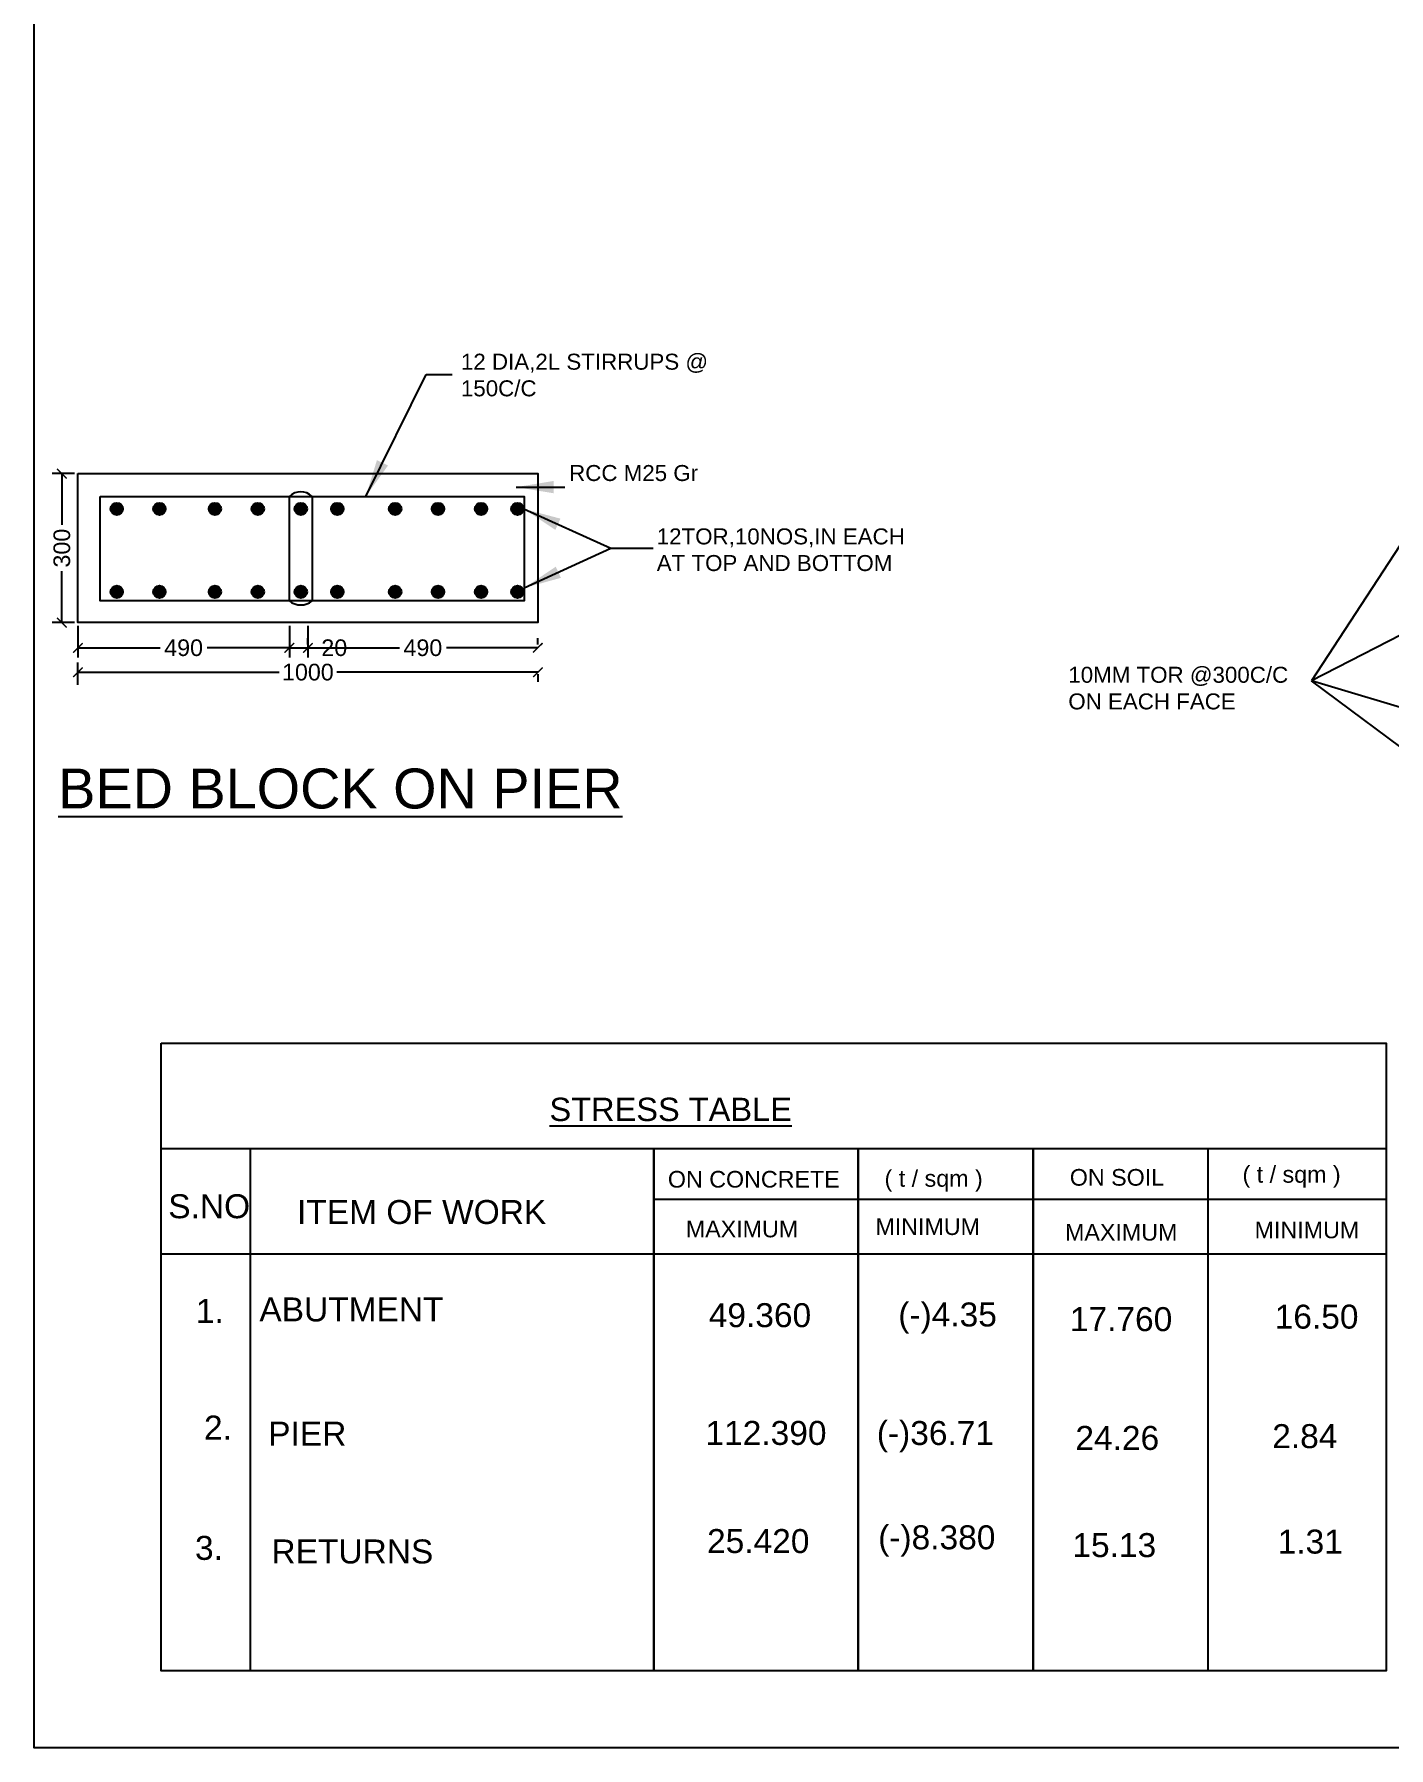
# Model space of a CAD drawing. Header units: inches. Extents: x 0 to 11487, y 0 to 10656.
# Drawn here: x 596.21 to 621.64, y 393.09 to 425.26 of the extents above; entities that cross this region are included whole.
import ezdxf

# ---------------------------------------------------------------- set-up
doc = ezdxf.new("R2010")
doc.units = ezdxf.units.IN
doc.header["$MEASUREMENT"] = 0
for name, color, linetype in [('DIMENSION', 255, 'Continuous'), ('DRAWING', 7, 'Continuous'), ('HATCH', 7, 'Continuous'), ('TEXT', 255, 'Continuous')]:
    doc.layers.add(name, color=color, linetype=linetype)
doc.styles.get("Standard").update_dxf_attribs({"font": 'arial.ttf'})
doc.styles.add('TIMES NEW ROMAN', font='times.ttf')
doc.dimstyles.new('dig', dxfattribs={"dimtxt": 0.3125, "dimasz": 0.18, "dimexe": 0.18, "dimexo": 0.0625, "dimgap": 0.09, "dimtad": 0, "dimtih": 1, "dimtoh": 1, "dimdec": 4, "dimzin": 0, "dimdsep": 46, "dimtxsty": 'Standard', "dimblk": 'ARCHTICK', "dimcen": 0.09, "dimadec": 0, "dimazin": 0, "dimtfac": 1, "dimtdec": 4, "dimtofl": 0, "dimtmove": 0, "dimatfit": 3, "dimldrblk": 'ARCHTICK', "dimfxl": 1, "dimtolj": 1, "dimtzin": 0, "dimarcsym": 0})
doc.dimstyles.new('ISO-25', dxfattribs={"dimtxt": 0.636364, "dimasz": 0.703125, "dimexe": 1.25, "dimexo": 0.625, "dimtad": 0, "dimtih": 1, "dimtoh": 1, "dimlfac": 100, "dimtxsty": 'TIMES NEW ROMAN', "dimcen": 2.5, "dimadec": 0, "dimazin": 0, "dimtfac": 1, "dimtmove": 0, "dimatfit": 3, "dimfxl": 1, "dimarcsym": 0})

# ---------------------------------------------------------------- blocks, each defined once
blk = doc.blocks.new('_ArchTick')
at = {"color": 0, "linetype": 'ByBlock', "const_width": 0.15}
blk.add_lwpolyline([(-0.5, -0.5), (0.5, 0.5)], dxfattribs=at)
blk = doc.blocks.new('*D92')
at = {"layer": 'Defpoints', "color": 0, "ltscale": 0.02, "transparency": 16777216}
for p in [(597.029, 417.011), (596.729, 414.213), (597.029, 414.213)]:
    blk.add_point(p, dxfattribs=at)
at = {"layer": 'DIMENSION', "color": 0, "lineweight": -2, "ltscale": 0.02, "transparency": 16777216}
for p, q in [((596.966, 417.011), (596.549, 417.011)), ((596.729, 417.011), (596.729, 416.047)), ((596.729, 414.213), (596.729, 415.177)), ((596.966, 414.213), (596.549, 414.213))]:
    blk.add_line(p, q, dxfattribs=at)
at = {"layer": 'DIMENSION', "color": 0, "lineweight": -2, "ltscale": 0.02, "transparency": 16777216, "xscale": 0.18, "yscale": 0.18, "zscale": 0.18}
for p, rotation in [((596.729, 417.011), 90), ((596.729, 414.213), 270)]:
    blk.add_blockref('_ArchTick', p, dxfattribs=dict(at, rotation=rotation))
at = {"layer": 'DIMENSION', "color": 0, "ltscale": 0.02, "transparency": 16777216, "insert": (596.729, 415.612), "char_height": 0.3125, "attachment_point": 5, "rotation": 90}
blk.add_mtext('\\A1;300', dxfattribs=at)
blk = doc.blocks.new('*D93')
at = {"layer": 'Defpoints', "color": 0, "ltscale": 0.02, "transparency": 16777216}
for p in [(597.029, 414.213), (600.999, 414.213), (600.999, 413.74)]:
    blk.add_point(p, dxfattribs=at)
at = {"layer": 'DIMENSION', "color": 0, "lineweight": -2, "ltscale": 0.02, "transparency": 16777216}
for p, q in [((597.029, 414.15), (597.029, 413.56)), ((600.999, 414.15), (600.999, 413.56)), ((597.029, 413.74), (598.573, 413.74)), ((600.999, 413.74), (599.455, 413.74))]:
    blk.add_line(p, q, dxfattribs=at)
at = {"layer": 'DIMENSION', "color": 0, "lineweight": -2, "ltscale": 0.02, "transparency": 16777216, "xscale": 0.18, "yscale": 0.18, "zscale": 0.18, "rotation": 180}
blk.add_blockref('_ArchTick', (597.029, 413.74), dxfattribs=at)
at = {"layer": 'DIMENSION', "color": 0, "lineweight": -2, "ltscale": 0.02, "transparency": 16777216, "xscale": 0.18, "yscale": 0.18, "zscale": 0.18}
blk.add_blockref('_ArchTick', (600.999, 413.74), dxfattribs=at)
at = {"layer": 'DIMENSION', "color": 0, "ltscale": 0.02, "transparency": 16777216, "insert": (599.014, 413.74), "char_height": 0.3125, "attachment_point": 5}
blk.add_mtext('\\A1;490', dxfattribs=at)
blk = doc.blocks.new('*D94')
at = {"layer": 'Defpoints', "color": 0, "ltscale": 0.02, "transparency": 16777216}
for p in [(600.999, 414.213), (601.347, 414.213), (601.347, 413.74)]:
    blk.add_point(p, dxfattribs=at)
at = {"layer": 'DIMENSION', "color": 0, "lineweight": -2, "ltscale": 0.02, "transparency": 16777216}
for p, q in [((600.999, 414.15), (600.999, 413.56)), ((601.347, 414.15), (601.347, 413.56)), ((600.999, 413.74), (601.347, 413.74)), ((601.347, 413.74), (601.527, 413.74))]:
    blk.add_line(p, q, dxfattribs=at)
at = {"layer": 'DIMENSION', "color": 0, "lineweight": -2, "ltscale": 0.02, "transparency": 16777216, "xscale": 0.18, "yscale": 0.18, "zscale": 0.18, "rotation": 180}
blk.add_blockref('_ArchTick', (600.999, 413.74), dxfattribs=at)
at = {"layer": 'DIMENSION', "color": 0, "lineweight": -2, "ltscale": 0.02, "transparency": 16777216, "xscale": 0.18, "yscale": 0.18, "zscale": 0.18}
blk.add_blockref('_ArchTick', (601.347, 413.74), dxfattribs=at)
at = {"layer": 'DIMENSION', "color": 0, "ltscale": 0.02, "transparency": 16777216, "insert": (601.843, 413.74), "char_height": 0.3125, "attachment_point": 5}
blk.add_mtext('\\A1;20', dxfattribs=at)
blk = doc.blocks.new('*D95')
at = {"layer": 'Defpoints', "color": 0, "ltscale": 0.02, "transparency": 16777216}
for p in [(601.347, 413.74), (605.664, 413.74), (605.664, 413.74)]:
    blk.add_point(p, dxfattribs=at)
at = {"layer": 'DIMENSION', "color": 0, "lineweight": -2, "ltscale": 0.02, "transparency": 16777216}
for p, q in [((601.347, 413.802), (601.347, 413.92)), ((605.664, 413.802), (605.664, 413.92)), ((601.347, 413.74), (603.065, 413.74)), ((605.664, 413.74), (603.947, 413.74))]:
    blk.add_line(p, q, dxfattribs=at)
at = {"layer": 'DIMENSION', "color": 0, "lineweight": -2, "ltscale": 0.02, "transparency": 16777216, "xscale": 0.18, "yscale": 0.18, "zscale": 0.18, "rotation": 180}
blk.add_blockref('_ArchTick', (601.347, 413.74), dxfattribs=at)
at = {"layer": 'DIMENSION', "color": 0, "lineweight": -2, "ltscale": 0.02, "transparency": 16777216, "xscale": 0.18, "yscale": 0.18, "zscale": 0.18}
blk.add_blockref('_ArchTick', (605.664, 413.74), dxfattribs=at)
at = {"layer": 'DIMENSION', "color": 0, "ltscale": 0.02, "transparency": 16777216, "insert": (603.506, 413.74), "char_height": 0.3125, "attachment_point": 5}
blk.add_mtext('\\A1;490', dxfattribs=at)
blk = doc.blocks.new('*D96')
at = {"layer": 'Defpoints', "color": 0, "ltscale": 0.02, "transparency": 16777216}
for p in [(605.664, 413.309), (605.664, 413.282), (597.029, 412.984)]:
    blk.add_point(p, dxfattribs=at)
at = {"layer": 'DIMENSION', "color": 0, "lineweight": -2, "ltscale": 0.02, "transparency": 16777216}
for p, q in [((597.029, 413.047), (597.029, 413.462)), ((597.029, 413.282), (600.805, 413.282)), ((605.664, 413.282), (601.888, 413.282)), ((605.664, 413.246), (605.664, 413.102))]:
    blk.add_line(p, q, dxfattribs=at)
at = {"layer": 'DIMENSION', "color": 0, "lineweight": -2, "ltscale": 0.02, "transparency": 16777216, "xscale": 0.18, "yscale": 0.18, "zscale": 0.18, "rotation": 180}
blk.add_blockref('_ArchTick', (597.029, 413.282), dxfattribs=at)
at = {"layer": 'DIMENSION', "color": 0, "lineweight": -2, "ltscale": 0.02, "transparency": 16777216, "xscale": 0.18, "yscale": 0.18, "zscale": 0.18}
blk.add_blockref('_ArchTick', (605.664, 413.282), dxfattribs=at)
at = {"layer": 'DIMENSION', "color": 0, "ltscale": 0.02, "transparency": 16777216, "insert": (601.347, 413.282), "char_height": 0.3125, "attachment_point": 5}
blk.add_mtext('\\A1;1000', dxfattribs=at)

msp = doc.modelspace()

# ---------------------------------------------------------------- hatches: boundary and pattern name
at = {"layer": 'HATCH'}
for points in [[(597.64244, 416.34853, 1), (597.87589, 416.34853, 1)], [(598.44368, 416.34853, 1), (598.67712, 416.34853, 1)], [(599.48543, 416.34853, 1), (599.71887, 416.34853, 1)], [(600.29057, 416.34853, 1), (600.52402, 416.34853, 1)], [(601.09829, 416.34853, 1), (601.33174, 416.34853, 1)], [(601.7828, 416.34853, 1), (602.01625, 416.34853, 1)], [(602.86875, 416.34853, 1), (603.1022, 416.34853, 1)], [(603.67389, 416.34853, 1), (603.90734, 416.34853, 1)], [(604.48162, 416.34853, 1), (604.71506, 416.34853, 1)], [(605.16613, 416.34853, 1), (605.39957, 416.34853, 1)], [(597.64244, 414.79132, 1), (597.87589, 414.79132, 1)], [(598.44368, 414.79132, 1), (598.67712, 414.79132, 1)], [(599.48543, 414.79132, 1), (599.71887, 414.79132, 1)], [(600.29057, 414.79132, 1), (600.52402, 414.79132, 1)], [(601.09829, 414.79132, 1), (601.33174, 414.79132, 1)], [(601.7828, 414.79132, 1), (602.01625, 414.79132, 1)], [(602.86875, 414.79132, 1), (603.1022, 414.79132, 1)], [(603.67389, 414.79132, 1), (603.90734, 414.79132, 1)], [(604.48162, 414.79132, 1), (604.71506, 414.79132, 1)], [(605.16613, 414.79132, 1), (605.39957, 414.79132, 1)]]:
    msp.add_hatch(color=256, dxfattribs=at).paths.add_polyline_path(points)
h = msp.add_hatch(dxfattribs=at)
h.set_pattern_fill('AR-CONC', color=256, scale=1e-05, angle=90)
h.set_pattern_definition([(140, (985.34638426, 4.401089167), (6.275213498e-06, 7.172601826e-05), [7.5e-06, -8.25e-05]), (85, (985.34638426, 4.40108917), (-7.521921337e-05, -1.3875133361e-05), [6e-06, -6.6e-05]), (190.45144446, (985.34638478, 4.401095144), (-6.8943999097e-05, 5.7850884673e-05), [6.3740192e-06, -7.01142112e-05]), (136.1842, (985.34636426, 4.40108917), (1.6551928079e-05, 0.000106724133067), [1.125e-05, -0.00012375]), (186.63563549, (985.34636564, 4.40109806), (-9.7411860077e-05, 9.3466194567e-05), [9.5610342e-06, -0.000105171376]), (81.18416399, (985.34636426, 4.40108917), (-9.7411860027e-05, 9.3466194505e-05), [9e-06, -9.90000001e-05]), (111, (985.34636926, 4.401099167), (4.02618890665e-05, 5.9690705212e-05), [7.5e-06, -8.25e-05]), (56, (985.34636926, 4.40109917), (-7.2515004505e-05, 2.4331533192e-05), [6e-06, -6.6e-05]), (161.45144474, (985.34637261, 4.40110414), (-3.2253115281e-05, 8.4022237673e-05), [6.374019e-06, -7.01142112e-05]), (127.5, (985.346384258, 4.401089167), (-3.32893853831e-05, 1.2159855317e-06), [0, -6.52e-05, 0, -6.7e-05, 0, -6.625e-05]), (97.5, (985.34638426, 4.401089167), (-3.94411711882e-05, 2.63069537442e-05), [0, -3.82e-05, 0, -6.37e-05, 0, -2.525e-05]), (57.5, (985.346384258, 4.401066867), (2.2554871734e-06, 5.33822436172e-05), [0, -2.5e-05, 0, -7.8e-05, 0, -0.0001035]), (47.5, (985.34638426, 4.401056867), (-1.00104982332e-05, 5.83186169342e-05), [0, -3.25e-05, 0, -5.18e-05, 0, -7.35e-05])])
h.paths.add_polyline_path([(597.645, 416.37283), (597.645, 416.32423, 0.18293728), (597.68971, 416.25472), (597.87047, 416.38368, 0.32720785), (597.75917, 416.46525, 0.35403658)])
h.paths.add_polyline_path([(597.68971, 416.25472, 0.16069185), (597.75917, 416.2318, 0.50692297), (597.87047, 416.38368)])
h = msp.add_hatch(dxfattribs=at)
h.set_pattern_fill('AR-CONC', color=256, scale=1e-05, angle=90)
h.set_pattern_definition([(140, (987.18936963, 4.401089167), (6.275213498e-06, 7.172601826e-05), [7.5e-06, -8.25e-05]), (85, (987.18936963, 4.40108917), (-7.521921337e-05, -1.3875133361e-05), [6e-06, -6.6e-05]), (190.45144446, (987.18937015, 4.401095144), (-6.8943999097e-05, 5.7850884673e-05), [6.3740192e-06, -7.01142112e-05]), (136.1842, (987.18934963, 4.40108917), (1.6551928079e-05, 0.000106724133067), [1.125e-05, -0.00012375]), (186.63563549, (987.18935101, 4.40109806), (-9.7411860077e-05, 9.3466194567e-05), [9.5610342e-06, -0.000105171376]), (81.18416399, (987.18934963, 4.40108917), (-9.7411860027e-05, 9.3466194505e-05), [9e-06, -9.90000001e-05]), (111, (987.18935463, 4.401099167), (4.02618890665e-05, 5.9690705212e-05), [7.5e-06, -8.25e-05]), (56, (987.18935463, 4.40109917), (-7.2515004505e-05, 2.4331533192e-05), [6e-06, -6.6e-05]), (161.45144474, (987.18935798, 4.40110414), (-3.2253115281e-05, 8.4022237673e-05), [6.374019e-06, -7.01142112e-05]), (127.5, (987.189369628, 4.401089167), (-3.32893853831e-05, 1.2159855317e-06), [0, -6.52e-05, 0, -6.7e-05, 0, -6.625e-05]), (97.5, (987.189369628, 4.401089167), (-3.94411711882e-05, 2.63069537442e-05), [0, -3.82e-05, 0, -6.37e-05, 0, -2.525e-05]), (57.5, (987.189369628, 4.401066867), (2.2554871734e-06, 5.33822436172e-05), [0, -2.5e-05, 0, -7.8e-05, 0, -0.0001035]), (47.5, (987.18936963, 4.401056867), (-1.00104982332e-05, 5.83186169342e-05), [0, -3.25e-05, 0, -5.18e-05, 0, -7.35e-05])])
h.paths.add_polyline_path([(599.48799, 416.37283), (599.48799, 416.32423, 0.18293728), (599.5327, 416.25472), (599.71346, 416.38368, 0.32720785), (599.60215, 416.46525, 0.35403658)])
h.paths.add_polyline_path([(599.5327, 416.25472, 0.16069185), (599.60215, 416.2318, 0.50692297), (599.71346, 416.38368)])
h = msp.add_hatch(dxfattribs=at)
h.set_pattern_fill('AR-CONC', color=256, scale=1e-05, angle=90)
h.set_pattern_definition([(140, (987.994509985, 4.401089167), (6.275213498e-06, 7.172601826e-05), [7.5e-06, -8.25e-05]), (85, (987.994509985, 4.40108917), (-7.521921337e-05, -1.3875133361e-05), [6e-06, -6.6e-05]), (190.45144446, (987.99451051, 4.401095144), (-6.8943999097e-05, 5.7850884673e-05), [6.3740192e-06, -7.01142112e-05]), (136.1842, (987.994489985, 4.40108917), (1.6551928079e-05, 0.000106724133067), [1.125e-05, -0.00012375]), (186.63563549, (987.99449136, 4.40109806), (-9.7411860077e-05, 9.3466194567e-05), [9.5610342e-06, -0.000105171376]), (81.18416399, (987.99448999, 4.40108917), (-9.7411860027e-05, 9.3466194505e-05), [9e-06, -9.90000001e-05]), (111, (987.994494985, 4.401099167), (4.02618890665e-05, 5.9690705212e-05), [7.5e-06, -8.25e-05]), (56, (987.994494985, 4.40109917), (-7.2515004505e-05, 2.4331533192e-05), [6e-06, -6.6e-05]), (161.45144474, (987.99449834, 4.40110414), (-3.2253115281e-05, 8.4022237673e-05), [6.374019e-06, -7.01142112e-05]), (127.5, (987.994509985, 4.401089167), (-3.32893853831e-05, 1.2159855317e-06), [0, -6.52e-05, 0, -6.7e-05, 0, -6.625e-05]), (97.5, (987.994509985, 4.401089167), (-3.94411711882e-05, 2.63069537442e-05), [0, -3.82e-05, 0, -6.37e-05, 0, -2.525e-05]), (57.5, (987.994509985, 4.401066867), (2.2554871734e-06, 5.33822436172e-05), [0, -2.5e-05, 0, -7.8e-05, 0, -0.0001035]), (47.5, (987.994509985, 4.401056867), (-1.00104982332e-05, 5.83186169342e-05), [0, -3.25e-05, 0, -5.18e-05, 0, -7.35e-05])])
h.paths.add_polyline_path([(600.29313, 416.37283), (600.29313, 416.32423, 0.18293728), (600.33784, 416.25472), (600.5186, 416.38368, 0.32720785), (600.40729, 416.46525, 0.35403658)])
h.paths.add_polyline_path([(600.33784, 416.25472, 0.16069185), (600.40729, 416.2318, 0.50692297), (600.5186, 416.38368)])
h = msp.add_hatch(dxfattribs=at)
h.set_pattern_fill('AR-CONC', color=256, scale=1e-05, angle=90)
h.set_pattern_definition([(140, (988.802231683, 4.401089167), (6.275213498e-06, 7.172601826e-05), [7.5e-06, -8.25e-05]), (85, (988.80223168, 4.40108917), (-7.521921337e-05, -1.3875133361e-05), [6e-06, -6.6e-05]), (190.45144446, (988.802232206, 4.401095144), (-6.8943999097e-05, 5.7850884673e-05), [6.3740192e-06, -7.01142112e-05]), (136.1842, (988.80221168, 4.40108917), (1.6551928079e-05, 0.000106724133067), [1.125e-05, -0.00012375]), (186.63563549, (988.80221306, 4.40109806), (-9.7411860077e-05, 9.3466194567e-05), [9.5610342e-06, -0.000105171376]), (81.18416399, (988.80221168, 4.40108917), (-9.7411860027e-05, 9.3466194505e-05), [9e-06, -9.90000001e-05]), (111, (988.802216683, 4.401099167), (4.02618890665e-05, 5.9690705212e-05), [7.5e-06, -8.25e-05]), (56, (988.80221668, 4.40109917), (-7.2515004505e-05, 2.4331533192e-05), [6e-06, -6.6e-05]), (161.45144474, (988.80222004, 4.40110414), (-3.2253115281e-05, 8.4022237673e-05), [6.374019e-06, -7.01142112e-05]), (127.5, (988.802231683, 4.401089167), (-3.32893853831e-05, 1.2159855317e-06), [0, -6.52e-05, 0, -6.7e-05, 0, -6.625e-05]), (97.5, (988.802231683, 4.401089167), (-3.94411711882e-05, 2.63069537442e-05), [0, -3.82e-05, 0, -6.37e-05, 0, -2.525e-05]), (57.5, (988.802231683, 4.401066867), (2.2554871734e-06, 5.33822436172e-05), [0, -2.5e-05, 0, -7.8e-05, 0, -0.0001035]), (47.5, (988.802231683, 4.401056867), (-1.00104982332e-05, 5.83186169342e-05), [0, -3.25e-05, 0, -5.18e-05, 0, -7.35e-05])])
h.paths.add_polyline_path([(601.10085, 416.37283), (601.10085, 416.32423, 0.18293728), (601.14556, 416.25472), (601.32632, 416.38368, 0.32720785), (601.21501, 416.46525, 0.35403658)])
h.paths.add_polyline_path([(601.14556, 416.25472, 0.16069185), (601.21501, 416.2318, 0.50692297), (601.32632, 416.38368)])
h = msp.add_hatch(dxfattribs=at)
h.set_pattern_fill('AR-CONC', color=256, scale=1e-05, angle=90)
h.set_pattern_definition([(140, (990.57269398, 4.401089167), (6.275213498e-06, 7.172601826e-05), [7.5e-06, -8.25e-05]), (85, (990.57269398, 4.40108917), (-7.521921337e-05, -1.3875133361e-05), [6e-06, -6.6e-05]), (190.45144446, (990.572694505, 4.401095144), (-6.8943999097e-05, 5.7850884673e-05), [6.3740192e-06, -7.01142112e-05]), (136.1842, (990.57267398, 4.40108917), (1.6551928079e-05, 0.000106724133067), [1.125e-05, -0.00012375]), (186.63563549, (990.57267536, 4.40109806), (-9.7411860077e-05, 9.3466194567e-05), [9.5610342e-06, -0.000105171376]), (81.18416399, (990.57267398, 4.40108917), (-9.7411860027e-05, 9.3466194505e-05), [9e-06, -9.90000001e-05]), (111, (990.57267898, 4.401099167), (4.02618890665e-05, 5.9690705212e-05), [7.5e-06, -8.25e-05]), (56, (990.57267898, 4.40109917), (-7.2515004505e-05, 2.4331533192e-05), [6e-06, -6.6e-05]), (161.45144474, (990.57268234, 4.40110414), (-3.2253115281e-05, 8.4022237673e-05), [6.374019e-06, -7.01142112e-05]), (127.5, (990.572693982, 4.401089167), (-3.32893853831e-05, 1.2159855317e-06), [0, -6.52e-05, 0, -6.7e-05, 0, -6.625e-05]), (97.5, (990.572693982, 4.401089167), (-3.94411711882e-05, 2.63069537442e-05), [0, -3.82e-05, 0, -6.37e-05, 0, -2.525e-05]), (57.5, (990.572693982, 4.401066867), (2.2554871734e-06, 5.33822436172e-05), [0, -2.5e-05, 0, -7.8e-05, 0, -0.0001035]), (47.5, (990.57269398, 4.401056867), (-1.00104982332e-05, 5.83186169342e-05), [0, -3.25e-05, 0, -5.18e-05, 0, -7.35e-05])])
h.paths.add_polyline_path([(602.87131, 416.37283), (602.87131, 416.32423, 0.18293728), (602.91602, 416.25472), (603.09678, 416.38368, 0.32720785), (602.98548, 416.46525, 0.35403658)])
h.paths.add_polyline_path([(602.91602, 416.25472, 0.16069185), (602.98548, 416.2318, 0.50692297), (603.09678, 416.38368)])
h = msp.add_hatch(dxfattribs=at)
h.set_pattern_fill('AR-CONC', color=256, scale=1e-05, angle=90)
h.set_pattern_definition([(140, (991.37783434, 4.401089167), (6.275213498e-06, 7.172601826e-05), [7.5e-06, -8.25e-05]), (85, (991.37783434, 4.40108917), (-7.521921337e-05, -1.3875133361e-05), [6e-06, -6.6e-05]), (190.45144446, (991.37783486, 4.401095144), (-6.8943999097e-05, 5.7850884673e-05), [6.3740192e-06, -7.01142112e-05]), (136.1842, (991.37781434, 4.40108917), (1.6551928079e-05, 0.000106724133067), [1.125e-05, -0.00012375]), (186.63563549, (991.37781572, 4.40109806), (-9.7411860077e-05, 9.3466194567e-05), [9.5610342e-06, -0.000105171376]), (81.18416399, (991.37781434, 4.40108917), (-9.7411860027e-05, 9.3466194505e-05), [9e-06, -9.90000001e-05]), (111, (991.37781934, 4.401099167), (4.02618890665e-05, 5.9690705212e-05), [7.5e-06, -8.25e-05]), (56, (991.37781934, 4.40109917), (-7.2515004505e-05, 2.4331533192e-05), [6e-06, -6.6e-05]), (161.45144474, (991.377822694, 4.40110414), (-3.2253115281e-05, 8.4022237673e-05), [6.374019e-06, -7.01142112e-05]), (127.5, (991.37783434, 4.401089167), (-3.32893853831e-05, 1.2159855317e-06), [0, -6.52e-05, 0, -6.7e-05, 0, -6.625e-05]), (97.5, (991.37783434, 4.401089167), (-3.94411711882e-05, 2.63069537442e-05), [0, -3.82e-05, 0, -6.37e-05, 0, -2.525e-05]), (57.5, (991.37783434, 4.401066867), (2.2554871734e-06, 5.33822436172e-05), [0, -2.5e-05, 0, -7.8e-05, 0, -0.0001035]), (47.5, (991.37783434, 4.401056867), (-1.00104982332e-05, 5.83186169342e-05), [0, -3.25e-05, 0, -5.18e-05, 0, -7.35e-05])])
h.paths.add_polyline_path([(603.67645, 416.37283), (603.67645, 416.32423, 0.18293728), (603.72116, 416.25472), (603.90192, 416.38368, 0.32720785), (603.79062, 416.46525, 0.35403658)])
h.paths.add_polyline_path([(603.72116, 416.25472, 0.16069185), (603.79062, 416.2318, 0.50692297), (603.90192, 416.38368)])
h = msp.add_hatch(dxfattribs=at)
h.set_pattern_fill('AR-CONC', color=256, scale=1e-05, angle=90)
h.set_pattern_definition([(140, (992.18555604, 4.401089167), (6.275213498e-06, 7.172601826e-05), [7.5e-06, -8.25e-05]), (85, (992.18555604, 4.40108917), (-7.521921337e-05, -1.3875133361e-05), [6e-06, -6.6e-05]), (190.45144446, (992.18555656, 4.401095144), (-6.8943999097e-05, 5.7850884673e-05), [6.3740192e-06, -7.01142112e-05]), (136.1842, (992.18553604, 4.40108917), (1.6551928079e-05, 0.000106724133067), [1.125e-05, -0.00012375]), (186.63563549, (992.18553742, 4.40109806), (-9.7411860077e-05, 9.3466194567e-05), [9.5610342e-06, -0.000105171376]), (81.18416399, (992.18553604, 4.40108917), (-9.7411860027e-05, 9.3466194505e-05), [9e-06, -9.90000001e-05]), (111, (992.18554104, 4.401099167), (4.02618890665e-05, 5.9690705212e-05), [7.5e-06, -8.25e-05]), (56, (992.18554104, 4.40109917), (-7.2515004505e-05, 2.4331533192e-05), [6e-06, -6.6e-05]), (161.45144474, (992.18554439, 4.40110414), (-3.2253115281e-05, 8.4022237673e-05), [6.374019e-06, -7.01142112e-05]), (127.5, (992.185556037, 4.401089167), (-3.32893853831e-05, 1.2159855317e-06), [0, -6.52e-05, 0, -6.7e-05, 0, -6.625e-05]), (97.5, (992.185556037, 4.401089167), (-3.94411711882e-05, 2.63069537442e-05), [0, -3.82e-05, 0, -6.37e-05, 0, -2.525e-05]), (57.5, (992.185556037, 4.401066867), (2.2554871734e-06, 5.33822436172e-05), [0, -2.5e-05, 0, -7.8e-05, 0, -0.0001035]), (47.5, (992.185556037, 4.401056867), (-1.00104982332e-05, 5.83186169342e-05), [0, -3.25e-05, 0, -5.18e-05, 0, -7.35e-05])])
h.paths.add_polyline_path([(604.48417, 416.37283), (604.48417, 416.32423, 0.18293728), (604.52888, 416.25472), (604.70964, 416.38368, 0.32720785), (604.59834, 416.46525, 0.35403658)])
h.paths.add_polyline_path([(604.52888, 416.25472, 0.16069185), (604.59834, 416.2318, 0.50692297), (604.70964, 416.38368)])
h = msp.add_hatch(dxfattribs=at)
h.set_pattern_fill('AR-CONC', color=256, scale=1e-05, angle=90)
h.set_pattern_definition([(140, (985.34638426, 2.843882635), (6.275213498e-06, 7.172601826e-05), [7.5e-06, -8.25e-05]), (85, (985.34638426, 2.843882635), (-7.521921337e-05, -1.3875133361e-05), [6e-06, -6.6e-05]), (190.45144446, (985.34638478, 2.84388861), (-6.8943999097e-05, 5.7850884673e-05), [6.3740192e-06, -7.01142112e-05]), (136.1842, (985.34636426, 2.843882635), (1.6551928079e-05, 0.000106724133067), [1.125e-05, -0.00012375]), (186.63563549, (985.34636564, 2.84389153), (-9.7411860077e-05, 9.3466194567e-05), [9.5610342e-06, -0.000105171376]), (81.18416399, (985.34636426, 2.84388264), (-9.7411860027e-05, 9.3466194505e-05), [9e-06, -9.90000001e-05]), (111, (985.34636926, 2.843892635), (4.02618890665e-05, 5.9690705212e-05), [7.5e-06, -8.25e-05]), (56, (985.34636926, 2.843892635), (-7.2515004505e-05, 2.4331533192e-05), [6e-06, -6.6e-05]), (161.45144474, (985.34637261, 2.84389761), (-3.2253115281e-05, 8.4022237673e-05), [6.374019e-06, -7.01142112e-05]), (127.5, (985.346384258, 2.843882635), (-3.32893853831e-05, 1.2159855317e-06), [0, -6.52e-05, 0, -6.7e-05, 0, -6.625e-05]), (97.5, (985.34638426, 2.843882635), (-3.94411711882e-05, 2.63069537442e-05), [0, -3.82e-05, 0, -6.37e-05, 0, -2.525e-05]), (57.5, (985.346384258, 2.843860335), (2.2554871734e-06, 5.33822436172e-05), [0, -2.5e-05, 0, -7.8e-05, 0, -0.0001035]), (47.5, (985.34638426, 2.843850335), (-1.00104982332e-05, 5.83186169342e-05), [0, -3.25e-05, 0, -5.18e-05, 0, -7.35e-05])])
h.paths.add_polyline_path([(597.645, 414.81562), (597.645, 414.76702, 0.18293728), (597.68971, 414.69751), (597.87047, 414.82647, 0.32720785), (597.75917, 414.90804, 0.35403658)])
h.paths.add_polyline_path([(597.68971, 414.69751, 0.16069185), (597.75917, 414.6746, 0.50692297), (597.87047, 414.82647)])
h = msp.add_hatch(dxfattribs=at)
h.set_pattern_fill('AR-CONC', color=256, scale=1e-05, angle=90)
h.set_pattern_definition([(140, (987.18936963, 2.843882635), (6.275213498e-06, 7.172601826e-05), [7.5e-06, -8.25e-05]), (85, (987.18936963, 2.843882635), (-7.521921337e-05, -1.3875133361e-05), [6e-06, -6.6e-05]), (190.45144446, (987.18937015, 2.84388861), (-6.8943999097e-05, 5.7850884673e-05), [6.3740192e-06, -7.01142112e-05]), (136.1842, (987.18934963, 2.843882635), (1.6551928079e-05, 0.000106724133067), [1.125e-05, -0.00012375]), (186.63563549, (987.18935101, 2.84389153), (-9.7411860077e-05, 9.3466194567e-05), [9.5610342e-06, -0.000105171376]), (81.18416399, (987.18934963, 2.84388264), (-9.7411860027e-05, 9.3466194505e-05), [9e-06, -9.90000001e-05]), (111, (987.18935463, 2.843892635), (4.02618890665e-05, 5.9690705212e-05), [7.5e-06, -8.25e-05]), (56, (987.18935463, 2.843892635), (-7.2515004505e-05, 2.4331533192e-05), [6e-06, -6.6e-05]), (161.45144474, (987.18935798, 2.84389761), (-3.2253115281e-05, 8.4022237673e-05), [6.374019e-06, -7.01142112e-05]), (127.5, (987.189369628, 2.843882635), (-3.32893853831e-05, 1.2159855317e-06), [0, -6.52e-05, 0, -6.7e-05, 0, -6.625e-05]), (97.5, (987.189369628, 2.843882635), (-3.94411711882e-05, 2.63069537442e-05), [0, -3.82e-05, 0, -6.37e-05, 0, -2.525e-05]), (57.5, (987.189369628, 2.843860335), (2.2554871734e-06, 5.33822436172e-05), [0, -2.5e-05, 0, -7.8e-05, 0, -0.0001035]), (47.5, (987.18936963, 2.843850335), (-1.00104982332e-05, 5.83186169342e-05), [0, -3.25e-05, 0, -5.18e-05, 0, -7.35e-05])])
h.paths.add_polyline_path([(599.48799, 414.81562), (599.48799, 414.76702, 0.18293728), (599.5327, 414.69751), (599.71346, 414.82647, 0.32720785), (599.60215, 414.90804, 0.35403658)])
h.paths.add_polyline_path([(599.5327, 414.69751, 0.16069185), (599.60215, 414.6746, 0.50692297), (599.71346, 414.82647)])
h = msp.add_hatch(dxfattribs=at)
h.set_pattern_fill('AR-CONC', color=256, scale=1e-05, angle=90)
h.set_pattern_definition([(140, (987.994509985, 2.843882635), (6.275213498e-06, 7.172601826e-05), [7.5e-06, -8.25e-05]), (85, (987.994509985, 2.843882635), (-7.521921337e-05, -1.3875133361e-05), [6e-06, -6.6e-05]), (190.45144446, (987.99451051, 2.84388861), (-6.8943999097e-05, 5.7850884673e-05), [6.3740192e-06, -7.01142112e-05]), (136.1842, (987.994489985, 2.843882635), (1.6551928079e-05, 0.000106724133067), [1.125e-05, -0.00012375]), (186.63563549, (987.99449136, 2.84389153), (-9.7411860077e-05, 9.3466194567e-05), [9.5610342e-06, -0.000105171376]), (81.18416399, (987.99448999, 2.84388264), (-9.7411860027e-05, 9.3466194505e-05), [9e-06, -9.90000001e-05]), (111, (987.994494985, 2.843892635), (4.02618890665e-05, 5.9690705212e-05), [7.5e-06, -8.25e-05]), (56, (987.994494985, 2.843892635), (-7.2515004505e-05, 2.4331533192e-05), [6e-06, -6.6e-05]), (161.45144474, (987.99449834, 2.84389761), (-3.2253115281e-05, 8.4022237673e-05), [6.374019e-06, -7.01142112e-05]), (127.5, (987.994509985, 2.843882635), (-3.32893853831e-05, 1.2159855317e-06), [0, -6.52e-05, 0, -6.7e-05, 0, -6.625e-05]), (97.5, (987.994509985, 2.843882635), (-3.94411711882e-05, 2.63069537442e-05), [0, -3.82e-05, 0, -6.37e-05, 0, -2.525e-05]), (57.5, (987.994509985, 2.843860335), (2.2554871734e-06, 5.33822436172e-05), [0, -2.5e-05, 0, -7.8e-05, 0, -0.0001035]), (47.5, (987.994509985, 2.843850335), (-1.00104982332e-05, 5.83186169342e-05), [0, -3.25e-05, 0, -5.18e-05, 0, -7.35e-05])])
h.paths.add_polyline_path([(600.29313, 414.81562), (600.29313, 414.76702, 0.18293728), (600.33784, 414.69751), (600.5186, 414.82647, 0.32720785), (600.40729, 414.90804, 0.35403658)])
h.paths.add_polyline_path([(600.33784, 414.69751, 0.16069185), (600.40729, 414.6746, 0.50692297), (600.5186, 414.82647)])
h = msp.add_hatch(dxfattribs=at)
h.set_pattern_fill('AR-CONC', color=256, scale=1e-05, angle=90)
h.set_pattern_definition([(140, (988.802231683, 2.843882635), (6.275213498e-06, 7.172601826e-05), [7.5e-06, -8.25e-05]), (85, (988.80223168, 2.843882635), (-7.521921337e-05, -1.3875133361e-05), [6e-06, -6.6e-05]), (190.45144446, (988.802232206, 2.84388861), (-6.8943999097e-05, 5.7850884673e-05), [6.3740192e-06, -7.01142112e-05]), (136.1842, (988.80221168, 2.843882635), (1.6551928079e-05, 0.000106724133067), [1.125e-05, -0.00012375]), (186.63563549, (988.80221306, 2.84389153), (-9.7411860077e-05, 9.3466194567e-05), [9.5610342e-06, -0.000105171376]), (81.18416399, (988.80221168, 2.84388264), (-9.7411860027e-05, 9.3466194505e-05), [9e-06, -9.90000001e-05]), (111, (988.802216683, 2.843892635), (4.02618890665e-05, 5.9690705212e-05), [7.5e-06, -8.25e-05]), (56, (988.80221668, 2.843892635), (-7.2515004505e-05, 2.4331533192e-05), [6e-06, -6.6e-05]), (161.45144474, (988.80222004, 2.84389761), (-3.2253115281e-05, 8.4022237673e-05), [6.374019e-06, -7.01142112e-05]), (127.5, (988.802231683, 2.843882635), (-3.32893853831e-05, 1.2159855317e-06), [0, -6.52e-05, 0, -6.7e-05, 0, -6.625e-05]), (97.5, (988.802231683, 2.843882635), (-3.94411711882e-05, 2.63069537442e-05), [0, -3.82e-05, 0, -6.37e-05, 0, -2.525e-05]), (57.5, (988.802231683, 2.843860335), (2.2554871734e-06, 5.33822436172e-05), [0, -2.5e-05, 0, -7.8e-05, 0, -0.0001035]), (47.5, (988.802231683, 2.843850335), (-1.00104982332e-05, 5.83186169342e-05), [0, -3.25e-05, 0, -5.18e-05, 0, -7.35e-05])])
h.paths.add_polyline_path([(601.10085, 414.81562), (601.10085, 414.76702, 0.18293728), (601.14556, 414.69751), (601.32632, 414.82647, 0.32720785), (601.21501, 414.90804, 0.35403658)])
h.paths.add_polyline_path([(601.14556, 414.69751, 0.16069185), (601.21501, 414.6746, 0.50692297), (601.32632, 414.82647)])
h = msp.add_hatch(dxfattribs=at)
h.set_pattern_fill('AR-CONC', color=256, scale=1e-05, angle=90)
h.set_pattern_definition([(140, (990.57269398, 2.843882635), (6.275213498e-06, 7.172601826e-05), [7.5e-06, -8.25e-05]), (85, (990.57269398, 2.843882635), (-7.521921337e-05, -1.3875133361e-05), [6e-06, -6.6e-05]), (190.45144446, (990.572694505, 2.84388861), (-6.8943999097e-05, 5.7850884673e-05), [6.3740192e-06, -7.01142112e-05]), (136.1842, (990.57267398, 2.843882635), (1.6551928079e-05, 0.000106724133067), [1.125e-05, -0.00012375]), (186.63563549, (990.57267536, 2.84389153), (-9.7411860077e-05, 9.3466194567e-05), [9.5610342e-06, -0.000105171376]), (81.18416399, (990.57267398, 2.84388264), (-9.7411860027e-05, 9.3466194505e-05), [9e-06, -9.90000001e-05]), (111, (990.57267898, 2.843892635), (4.02618890665e-05, 5.9690705212e-05), [7.5e-06, -8.25e-05]), (56, (990.57267898, 2.843892635), (-7.2515004505e-05, 2.4331533192e-05), [6e-06, -6.6e-05]), (161.45144474, (990.57268234, 2.84389761), (-3.2253115281e-05, 8.4022237673e-05), [6.374019e-06, -7.01142112e-05]), (127.5, (990.572693982, 2.843882635), (-3.32893853831e-05, 1.2159855317e-06), [0, -6.52e-05, 0, -6.7e-05, 0, -6.625e-05]), (97.5, (990.572693982, 2.843882635), (-3.94411711882e-05, 2.63069537442e-05), [0, -3.82e-05, 0, -6.37e-05, 0, -2.525e-05]), (57.5, (990.572693982, 2.843860335), (2.2554871734e-06, 5.33822436172e-05), [0, -2.5e-05, 0, -7.8e-05, 0, -0.0001035]), (47.5, (990.57269398, 2.843850335), (-1.00104982332e-05, 5.83186169342e-05), [0, -3.25e-05, 0, -5.18e-05, 0, -7.35e-05])])
h.paths.add_polyline_path([(602.87131, 414.81562), (602.87131, 414.76702, 0.18293728), (602.91602, 414.69751), (603.09678, 414.82647, 0.32720785), (602.98548, 414.90804, 0.35403658)])
h.paths.add_polyline_path([(602.91602, 414.69751, 0.16069185), (602.98548, 414.6746, 0.50692297), (603.09678, 414.82647)])
h = msp.add_hatch(dxfattribs=at)
h.set_pattern_fill('AR-CONC', color=256, scale=1e-05, angle=90)
h.set_pattern_definition([(140, (991.37783434, 2.843882635), (6.275213498e-06, 7.172601826e-05), [7.5e-06, -8.25e-05]), (85, (991.37783434, 2.843882635), (-7.521921337e-05, -1.3875133361e-05), [6e-06, -6.6e-05]), (190.45144446, (991.37783486, 2.84388861), (-6.8943999097e-05, 5.7850884673e-05), [6.3740192e-06, -7.01142112e-05]), (136.1842, (991.37781434, 2.843882635), (1.6551928079e-05, 0.000106724133067), [1.125e-05, -0.00012375]), (186.63563549, (991.37781572, 2.84389153), (-9.7411860077e-05, 9.3466194567e-05), [9.5610342e-06, -0.000105171376]), (81.18416399, (991.37781434, 2.84388264), (-9.7411860027e-05, 9.3466194505e-05), [9e-06, -9.90000001e-05]), (111, (991.37781934, 2.843892635), (4.02618890665e-05, 5.9690705212e-05), [7.5e-06, -8.25e-05]), (56, (991.37781934, 2.843892635), (-7.2515004505e-05, 2.4331533192e-05), [6e-06, -6.6e-05]), (161.45144474, (991.377822694, 2.84389761), (-3.2253115281e-05, 8.4022237673e-05), [6.374019e-06, -7.01142112e-05]), (127.5, (991.37783434, 2.843882635), (-3.32893853831e-05, 1.2159855317e-06), [0, -6.52e-05, 0, -6.7e-05, 0, -6.625e-05]), (97.5, (991.37783434, 2.843882635), (-3.94411711882e-05, 2.63069537442e-05), [0, -3.82e-05, 0, -6.37e-05, 0, -2.525e-05]), (57.5, (991.37783434, 2.843860335), (2.2554871734e-06, 5.33822436172e-05), [0, -2.5e-05, 0, -7.8e-05, 0, -0.0001035]), (47.5, (991.37783434, 2.843850335), (-1.00104982332e-05, 5.83186169342e-05), [0, -3.25e-05, 0, -5.18e-05, 0, -7.35e-05])])
h.paths.add_polyline_path([(603.67645, 414.81562), (603.67645, 414.76702, 0.18293728), (603.72116, 414.69751), (603.90192, 414.82647, 0.32720785), (603.79062, 414.90804, 0.35403658)])
h.paths.add_polyline_path([(603.72116, 414.69751, 0.16069185), (603.79062, 414.6746, 0.50692297), (603.90192, 414.82647)])
h = msp.add_hatch(dxfattribs=at)
h.set_pattern_fill('AR-CONC', color=256, scale=1e-05, angle=90)
h.set_pattern_definition([(140, (992.18555604, 2.843882635), (6.275213498e-06, 7.172601826e-05), [7.5e-06, -8.25e-05]), (85, (992.18555604, 2.843882635), (-7.521921337e-05, -1.3875133361e-05), [6e-06, -6.6e-05]), (190.45144446, (992.18555656, 2.84388861), (-6.8943999097e-05, 5.7850884673e-05), [6.3740192e-06, -7.01142112e-05]), (136.1842, (992.18553604, 2.843882635), (1.6551928079e-05, 0.000106724133067), [1.125e-05, -0.00012375]), (186.63563549, (992.18553742, 2.84389153), (-9.7411860077e-05, 9.3466194567e-05), [9.5610342e-06, -0.000105171376]), (81.18416399, (992.18553604, 2.84388264), (-9.7411860027e-05, 9.3466194505e-05), [9e-06, -9.90000001e-05]), (111, (992.18554104, 2.843892635), (4.02618890665e-05, 5.9690705212e-05), [7.5e-06, -8.25e-05]), (56, (992.18554104, 2.843892635), (-7.2515004505e-05, 2.4331533192e-05), [6e-06, -6.6e-05]), (161.45144474, (992.18554439, 2.84389761), (-3.2253115281e-05, 8.4022237673e-05), [6.374019e-06, -7.01142112e-05]), (127.5, (992.185556037, 2.843882635), (-3.32893853831e-05, 1.2159855317e-06), [0, -6.52e-05, 0, -6.7e-05, 0, -6.625e-05]), (97.5, (992.185556037, 2.843882635), (-3.94411711882e-05, 2.63069537442e-05), [0, -3.82e-05, 0, -6.37e-05, 0, -2.525e-05]), (57.5, (992.185556037, 2.843860335), (2.2554871734e-06, 5.33822436172e-05), [0, -2.5e-05, 0, -7.8e-05, 0, -0.0001035]), (47.5, (992.185556037, 2.843850335), (-1.00104982332e-05, 5.83186169342e-05), [0, -3.25e-05, 0, -5.18e-05, 0, -7.35e-05])])
h.paths.add_polyline_path([(604.48417, 414.81562), (604.48417, 414.76702, 0.18293728), (604.52888, 414.69751), (604.70964, 414.82647, 0.32720785), (604.59834, 414.90804, 0.35403658)])
h.paths.add_polyline_path([(604.52888, 414.69751, 0.16069185), (604.59834, 414.6746, 0.50692297), (604.70964, 414.82647)])

# ---------------------------------------------------------------- linework, layer by layer
at = {"layer": 'DRAWING', "ltscale": 0.02}
for points in [[(596.21051, 457.12957), (692.2858, 457.12957), (692.2858, 393.08731), (596.21051, 393.08731)], [(597.02882, 417.01121), (605.66447, 417.01121), (605.66447, 414.21276), (597.02882, 414.21276)], [(597.44635, 416.58381), (605.40988, 416.58381), (605.40988, 414.61981), (597.44635, 414.61981)], [(600.99943, 416.58381), (601.42811, 416.58381), (601.42811, 414.61981), (600.99943, 414.61981)]]:
    msp.add_lwpolyline(points, close=True, dxfattribs=at)
at = {"layer": 'DRAWING'}
for centre in [(597.75917, 416.34853), (598.5604, 416.34853), (599.60215, 416.34853), (600.40729, 416.34853), (601.21501, 416.34853), (601.89953, 416.34853), (602.98548, 416.34853), (603.79062, 416.34853), (604.59834, 416.34853), (605.28285, 416.34853), (597.75917, 414.79132), (598.5604, 414.79132), (599.60215, 414.79132), (600.40729, 414.79132), (601.21501, 414.79132), (601.89953, 414.79132), (602.98548, 414.79132), (603.79062, 414.79132), (604.59834, 414.79132), (605.28285, 414.79132)]:
    msp.add_circle(centre, 0.11672, dxfattribs=at)
at = {"layer": 'DRAWING', "ltscale": 0.02}
for centre, radius, start, end in [((601.21377, 416.35999), 0.3099, 46.240018, 133.759982), ((601.21377, 414.89017), 0.34501, 231.592168, 308.407832)]:
    msp.add_arc(centre, radius, start, end, dxfattribs=at)
at = {"layer": 'TEXT', "ltscale": 0.02}
for points in [[(598.59189, 406.31629), (621.58856, 406.31629), (621.58856, 394.53183), (598.59189, 394.53183)], [(598.59189, 404.3405), (621.58856, 404.3405), (621.58856, 402.3576), (598.59189, 402.3576)], [(600.26959, 404.3405), (607.84048, 404.3405), (607.84048, 394.53183), (600.26959, 394.53183)], [(607.84048, 404.3405), (611.67887, 404.3405), (611.67887, 394.53183), (607.84048, 394.53183)], [(611.67887, 404.3405), (614.96136, 404.3405), (614.96136, 394.53183), (611.67887, 394.53183)], [(614.96136, 404.3405), (618.24384, 404.3405), (618.24384, 394.53183), (614.96136, 394.53183)], [(607.84048, 403.38533), (621.58856, 403.38533), (621.58856, 402.3576), (607.84048, 402.3576)]]:
    msp.add_lwpolyline(points, close=True, dxfattribs=at)

# ---------------------------------------------------------------- texts
at = {"layer": 'TEXT'}
for s, height, p in [('%%UBED BLOCK ON PIER', 0.75, (596.65964, 410.72348)), ('%%USTRESS TABLE', 0.4375, (605.88278, 404.85495)), ('ON CONCRETE', 0.3125, (608.10563, 403.6054)), ('( t / sqm )', 0.3125, (612.1733, 403.62105)), ('ON SOIL', 0.3125, (615.65118, 403.64111)), ('( t / sqm )', 0.3125, (618.89318, 403.69689)), ('S.NO', 0.45, (598.72617, 403.0298)), ('ITEM OF WORK', 0.45, (601.14332, 402.92151)), ('MAXIMUM', 0.3125, (608.44203, 402.67149)), ('MINIMUM', 0.3125, (612.00129, 402.71532)), ('MAXIMUM', 0.3125, (615.56119, 402.61001)), ('MINIMUM', 0.3125, (619.12044, 402.65384)), ('ABUTMENT', 0.45, (600.43633, 401.09196)), ('1.', 0.45, (599.24489, 401.06512)), ('49.360', 0.45, (608.87314, 400.98439)), ('(-)4.35', 0.45, (612.4308, 400.9973)), ('17.760', 0.45, (615.65252, 400.90974)), ('16.50', 0.45, (619.49804, 400.95673)), ('2.', 0.45, (599.39678, 398.87373)), ('PIER', 0.45, (600.60293, 398.75976)), ('112.390', 0.45, (608.81158, 398.77328)), ('(-)36.71', 0.45, (612.02748, 398.77154)), ('24.26', 0.45, (615.75568, 398.67946)), ('2.84', 0.45, (619.45145, 398.71282)), ('3.', 0.45, (599.22801, 396.61493)), ('25.420', 0.45, (608.84067, 396.74292)), ('(-)8.380', 0.45, (612.05333, 396.81327)), ('15.13', 0.45, (615.69968, 396.66687)), ('1.31', 0.45, (619.55297, 396.73287)), ('RETURNS ', 0.45, (600.66322, 396.54738))]:
    msp.add_text(s, height=height, dxfattribs=at).set_placement(p)
at = {"layer": 'TEXT', "char_height": 0.3, "attachment_point": 1}
for s, insert, width in [('12 DIA,2L STIRRUPS @ 150C/C', (604.21971, 419.26243), 4.7338343), ('RCC M25 Gr', (606.25171, 417.17219), 3.5076214), ('12TOR,10NOS,IN EACH AT TOP AND BOTTOM', (607.89619, 415.98205), 4.7338343), ('10MM TOR @300C/C ON EACH FACE ', (615.62314, 413.38379), 4.3955242)]:
    msp.add_mtext(s, dxfattribs=dict(at, insert=insert, width=width))

# ---------------------------------------------------------------- dimensions: what is measured, and where the dimension line sits
at = {"layer": 'DIMENSION', "ltscale": 0.02}
dim = msp.add_linear_dim(base=(596.72901, 414.21276), p1=(597.02882, 417.01121), p2=(597.02882, 414.21276), angle=90, text='300', dimstyle='dig', dxfattribs=at)
dim.commit()
dim.dimension.update_dxf_attribs({"geometry": '*D92', "text_midpoint": (596.72901, 415.61199), "text_rotation": 90})
for base, p1, p2, text, picture, middle in [((600.99943, 413.73961), (597.02882, 414.21276), (600.99943, 414.21276), '490', '*D93', (599.01413, 413.73961)), ((601.34664, 413.73961), (600.99943, 414.21276), (601.34664, 414.21276), '20', '*D94', (601.8426, 413.73961)), ((605.66447, 413.73961), (601.34664, 413.73961), (605.66447, 413.73961), '490', '*D95', (603.50556, 413.73961)), ((605.66447, 413.28189), (597.02882, 412.98423), (605.66447, 413.30895), '1000', '*D96', (601.34664, 413.28189))]:
    dim = msp.add_linear_dim(base=base, p1=p1, p2=p2, text=text, dimstyle='dig', dxfattribs=at)
    dim.commit()
    dim.dimension.update_dxf_attribs({"geometry": picture, "text_midpoint": middle})

# ---------------------------------------------------------------- leaders
at = {"layer": 'DRAWING', "ltscale": 0.02}
for points in [[(602.43494, 416.58381), (603.57037, 418.87292), (604.05851, 418.87292)], [(623.19101, 417.72319), (620.18911, 413.12141)], [(605.25814, 416.75744), (606.17021, 416.75744)], [(605.39957, 416.34853), (607.03569, 415.61318), (607.82792, 415.61318)], [(605.40988, 414.86485), (607.03569, 415.61318)], [(623.33012, 414.73278), (620.18911, 413.12141)], [(623.21497, 412.20928), (620.18911, 413.12141)], [(623.22545, 410.85473), (620.18911, 413.12141)]]:
    msp.add_leader(points, dimstyle='ISO-25', override={"dimgap": 0.625, "dimtad": 0}, dxfattribs=at)

doc.saveas('drawing.dxf')
